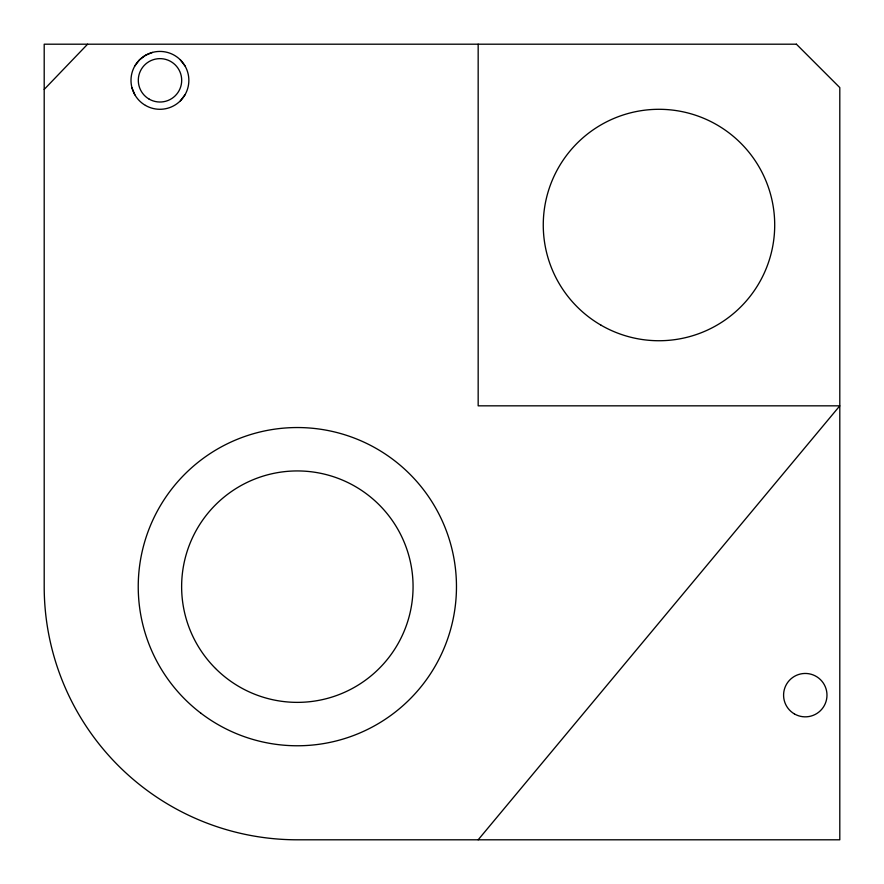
<?xml version="1.0" encoding="UTF-8"?>
<svg xmlns="http://www.w3.org/2000/svg" width="884" height="884" viewBox="0 0 884 884"><rect width="100%" height="100%" fill="white"/><g stroke="black" fill="none" stroke-linecap="round" stroke-linejoin="round"><path stroke-width="1.33" d="M134.865 65.902L139.462 59.902L145.462 55.305L152.435 52.421M180.38 100.82L184.977 94.831M478.167 839.8L839.8 405.833L478.167 405.833L478.167 44.2M44.2 89.406L87.593 44.2M180.38 59.902L184.977 65.902M131.981 87.847L134.865 94.831M796.407 44.2L44.2 44.2L44.2 586.656A253.144 253.144 0 0 0 297.344 839.8L839.8 839.8L839.8 87.593L796.407 44.2M200.745 713.09A159.12 159.12 0 0 0 455.149 607.098A159.12 159.12 0 0 0 236.15 439.779A159.12 159.12 0 0 0 200.745 713.09M215.519 668.481A115.727 115.727 0 0 0 409.126 616.601A115.727 115.727 0 0 0 267.399 474.874A115.727 115.727 0 0 0 215.519 668.481M149.142 99.118A21.702 21.702 0 0 0 181.695 80.334A21.702 21.702 0 0 0 149.142 61.537A21.702 21.702 0 0 0 149.142 99.118M601.12 325.235A115.727 115.727 0 0 0 774.704 225.022A115.727 115.727 0 0 0 601.12 124.799A115.727 115.727 0 0 0 601.12 325.235M794.429 713.941A21.702 21.702 0 0 0 826.982 695.144A21.702 21.702 0 0 0 794.429 676.359A21.702 21.702 0 0 0 794.429 713.941M145.462 105.417A28.929 28.929 0 0 0 188.856 80.367A28.929 28.929 0 0 0 145.462 55.305A28.929 28.929 0 0 0 145.462 105.417"/></g></svg>
